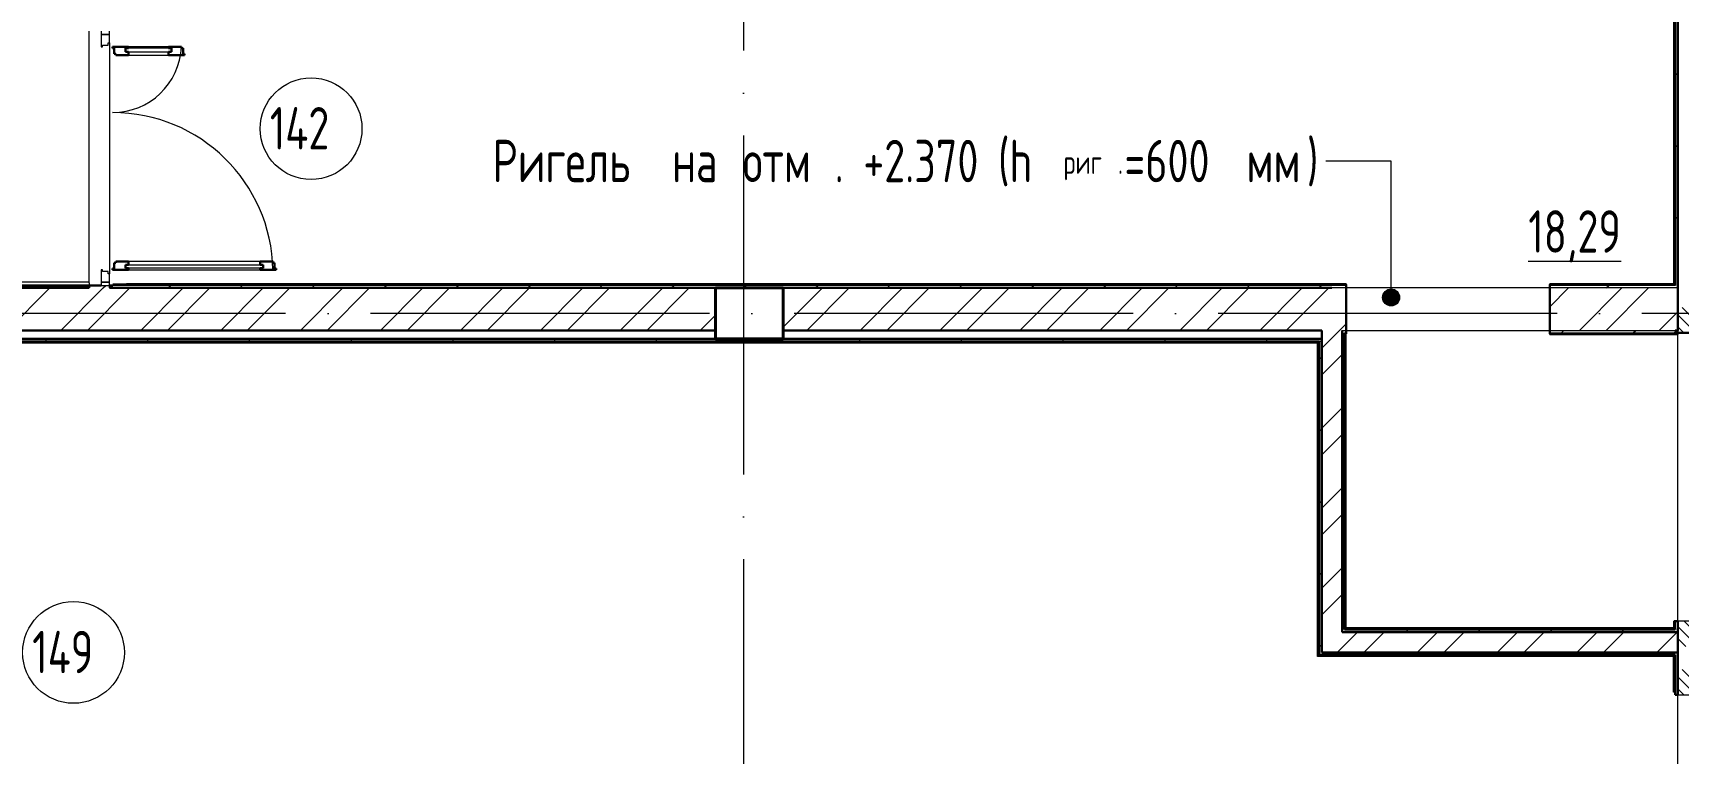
# Model space of a CAD drawing. Header units: millimetres. Extents: x -421858 to 614926, y -468665 to 141641.
# Drawn here: x -44800 to -35095, y 18564 to 22813 of the extents above; entities that cross this region are included whole.
import ezdxf

# ---------------------------------------------------------------- set-up
doc = ezdxf.new("R2010")
doc.units = ezdxf.units.MM
for name, pattern in [('ADSK_Линия сетки', [25, 20, -2.5, 0, -2.5]), ('ADSK_Штриховая_ш2 п1_5', [4.5, 3, -1.5]), ('Сверху', [3.96875, 2.38125, -1.5875])]:
    doc.linetypes.add(name, pattern=pattern)
for name, color, linetype, lineweight in [('Аннотация', 7, 'Continuous', 18), ('Двери', 252, 'Continuous', 9), ('Марки помещений', 252, 'Continuous', 20), ('Несущие колонны', 252, 'Continuous', 18), ('Ограждение', 252, 'Continuous', 9), ('Оси', 252, 'Continuous', 9), ('Стены внутренние', 7, 'Continuous', 18), ('Стены наружные', 7, 'Continuous', 18), ('Стены штриховка', 252, 'Continuous', 9)]:
    doc.layers.add(name, color=color, linetype=linetype, lineweight=lineweight)
doc.layers.add('Двери открывание', color=7, linetype='Continuous', lineweight=9, true_color=0xc0c0c0)
doc.layers.add('Узлы', color=7, linetype='Continuous')
doc.styles.add('GOST Common_3', font='', dxfattribs={"height": 3.5})
doc.styles.add('GOST Common_5', font='', dxfattribs={"width": 0.9, "height": 2.5})
doc.styles.get('GOST Common_3').set_extended_font_data('GOST 2.304 type A')
doc.styles.get('GOST Common_5').set_extended_font_data('GOST 2.304 type A')
pattern_1 = [(0, (-32121.8, 98), (0, 600), []), (90, (-32121.8, 98), (-600, 4e-14), [])]

# ---------------------------------------------------------------- blocks, each defined once
blk = doc.blocks.new('1 этаж')
at = {"layer": 'Аннотация', "lineweight": 9, "true_color": 0x636466}
h = blk.add_hatch(color=251, dxfattribs=at)
edge = h.paths.add_edge_path()
edge.add_arc((-36788.2, 21252.5), 50, 0, 360)
at = {"layer": 'Двери', "lineweight": 18, "true_color": 0x636466}
h = blk.add_hatch(dxfattribs=at)
h.set_pattern_fill('FP_2', color=251, angle=-90, style=0, pattern_type=2)
h.set_pattern_definition([(315, (-34902.8, 20318.27), (35.3553, 35.3553), [])])
h.paths.add_polyline_path([(-34838.3, 19193.3), (-34707.8, 19193.3), (-34707.8, 19343.3), (-35097.8, 19343.3), (-35097.8, 19193.3)])
h.paths.add_polyline_path([(-35097.8, 21043.3), (-34707.8, 21043.3), (-34707.8, 21193.3), (-35097.8, 21193.3)])
h = blk.add_hatch(dxfattribs=at)
h.set_pattern_fill('FP_2', color=251, angle=-90, style=0, pattern_type=2)
h.set_pattern_definition([(315, (-34902.8, 18183.27), (35.3553, 35.3553), [])])
h.paths.add_polyline_path([(-34707.8, 17058.3), (-34707.8, 17208.3), (-35097.8, 17208.3), (-35097.8, 17058.3)])
h.paths.add_polyline_path([(-35097.8, 18908.3), (-34707.8, 18908.3), (-34707.8, 19058.3), (-35097.8, 19058.3)])
at = {"layer": 'Ограждение', "true_color": 0x636466}
h = blk.add_hatch(dxfattribs=at)
h.set_pattern_fill('FP_25', color=251, style=0, pattern_type=2)
h.set_pattern_definition(pattern_1)
h.paths.add_polyline_path([(-35117.8, 21328.3), (-35117.8, 22888.3), (-35122.8, 22883.3), (-35122.8, 21333.3), (-35119.2, 21329.7)])
h = blk.add_hatch(dxfattribs=at)
h.set_pattern_fill('FP_26', color=251, style=0, pattern_type=2)
h.set_pattern_definition(pattern_1)
h.paths.add_polyline_path([(-39502.4, 21328.3), (-37052.8, 21328.3), (-37052.8, 21333.3), (-44247.8, 21333.3), (-44247.8, 21328.3), (-42372.6, 21328.3)])
h = blk.add_hatch(dxfattribs=at)
h.set_pattern_fill('FP_26', color=251, style=0, pattern_type=2)
h.set_pattern_definition(pattern_1)
h.paths.add_polyline_path([(-35852.8, 21328.3), (-35117.8, 21328.3), (-35122.8, 21333.3), (-35852.8, 21333.3), (-35852.8, 21329.7)])
h = blk.add_hatch(dxfattribs=at)
h.set_pattern_fill('FP_25', color=251, style=0, pattern_type=2)
h.set_pattern_definition(pattern_1)
h.paths.add_polyline_path([(-37057.8, 19298.3), (-37052.8, 19303.3), (-37052.8, 21038.3), (-37057.8, 21038.3), (-37057.8, 20081.8)])
h = blk.add_hatch(dxfattribs=at)
h.set_pattern_fill('FP_25', color=251, style=0, pattern_type=2)
h.set_pattern_definition(pattern_1)
h.paths.add_polyline_path([(-35117.8, 21033.3), (-35097.8, 21033.3), (-35098.8, 21043.3), (-35117.8, 21043.3), (-35117.8, 21038.3), (-35852.8, 21038.3), (-35852.8, 21033.3), (-35197.1, 21033.3)])
h = blk.add_hatch(dxfattribs=at)
h.set_pattern_fill('FP_25', color=251, style=0, pattern_type=2)
h.set_pattern_definition(pattern_1)
h.paths.add_polyline_path([(-35117.8, 19298.3), (-35117.8, 19343.3), (-35122.8, 19343.3), (-35122.8, 19303.3)])
h = blk.add_hatch(dxfattribs=at)
h.set_pattern_fill('FP_25', color=251, style=0, pattern_type=2)
h.set_pattern_definition(pattern_1)
h.paths.add_polyline_path([(-36632.2, 19298.3), (-35117.8, 19298.3), (-35122.8, 19303.3), (-37052.8, 19303.3), (-37057.8, 19298.3)])
at = {"layer": 'Аннотация', "color": 251, "lineweight": 9, "true_color": 0x636466}
for p, q in [((-37166.7, 22057.4), (-37172.8, 22057.4)), ((-36788.2, 22057.4), (-37166.7, 22057.4)), ((-36788.2, 21252.5), (-36788.2, 22057.4))]:
    blk.add_line(p, q, dxfattribs=at)
blk.add_circle((-36788.2, 21252.5), 50, dxfattribs=at)
at = {"layer": 'Двери', "color": 251, "true_color": 0x636466}
for p, q in [((-44397.8, 22823.3), (-44397.8, 22803.3)), ((-44347.8, 22803.3), (-44347.8, 22823.3)), ((-44397.8, 22803.3), (-44347.8, 22803.3)), ((-44347.8, 22803.3), (-44397.8, 22803.3)), ((-44397.8, 22803.3), (-44397.8, 22731.3)), ((-44397.8, 22731.3), (-44389.8, 22731.3)), ((-44389.8, 22731.3), (-44389.8, 22740.3)), ((-44389.8, 22740.3), (-44355.8, 22740.3)), ((-44355.8, 22740.3), (-44355.8, 22754.3)), ((-44355.8, 22754.3), (-44347.8, 22754.3)), ((-44347.8, 22754.3), (-44347.8, 22803.3)), ((-44253.8, 22722.3), (-44253.8, 22701.3)), ((-43981.8, 22722.3), (-44253.8, 22722.3)), ((-43999.8, 22731.3), (-44235.8, 22731.3)), ((-43981.8, 22701.3), (-43981.8, 22722.3)), ((-44253.8, 22701.3), (-43981.8, 22701.3)), ((-44235.8, 22681.3), (-43999.8, 22681.3)), ((-43459.8, 21465.3), (-44235.8, 21465.3)), ((-44389.8, 21415.3), (-44397.8, 21415.3)), ((-44397.8, 21415.3), (-44397.8, 21343.3)), ((-44389.8, 21406.3), (-44389.8, 21415.3)), ((-44355.8, 21406.3), (-44389.8, 21406.3)), ((-44355.8, 21392.3), (-44355.8, 21406.3)), ((-44347.8, 21392.3), (-44355.8, 21392.3)), ((-44347.8, 21343.3), (-44347.8, 21392.3)), ((-44253.8, 21445.3), (-43441.8, 21445.3)), ((-44253.8, 21424.3), (-44253.8, 21445.3)), ((-43441.8, 21424.3), (-44253.8, 21424.3)), ((-44235.8, 21415.3), (-43459.8, 21415.3)), ((-43441.8, 21445.3), (-43441.8, 21424.3)), ((-44347.8, 21343.3), (-44397.8, 21343.3)), ((-44397.8, 21343.3), (-44397.8, 21323.3)), ((-44397.8, 21343.3), (-44347.8, 21343.3)), ((-44397.8, 21323.3), (-44347.8, 21323.3)), ((-44347.8, 21323.3), (-44347.8, 21343.3))]:
    blk.add_line(p, q, dxfattribs=at)
at = {"layer": 'Двери', "color": 251, "lineweight": 30, "true_color": 0x636466}
for p, q in [((-44235.8, 22731.3), (-44329.8, 22731.3)), ((-44329.8, 22731.3), (-44329.8, 22723.3)), ((-44329.8, 22723.3), (-44320.8, 22723.3)), ((-44320.8, 22723.3), (-44320.8, 22689.3)), ((-44253.8, 22722.3), (-44235.8, 22722.3)), ((-44253.8, 22701.3), (-44253.8, 22722.3)), ((-44235.8, 22722.3), (-44235.8, 22731.3)), ((-43923.8, 22731.3), (-43999.8, 22731.3)), ((-43999.8, 22722.3), (-43999.8, 22731.3)), ((-43981.8, 22722.3), (-43999.8, 22722.3)), ((-43981.8, 22701.3), (-43981.8, 22722.3)), ((-43923.8, 22723.3), (-43923.8, 22731.3)), ((-43914.8, 22723.3), (-43923.8, 22723.3)), ((-43914.8, 22689.3), (-43914.8, 22723.3)), ((-44320.8, 22689.3), (-44311.8, 22689.3)), ((-44311.8, 22689.3), (-44311.8, 22681.3)), ((-44311.8, 22681.3), (-44235.8, 22681.3)), ((-44235.8, 22701.3), (-44253.8, 22701.3)), ((-44235.8, 22681.3), (-44235.8, 22701.3)), ((-43999.8, 22701.3), (-43981.8, 22701.3)), ((-43999.8, 22681.3), (-43999.8, 22701.3)), ((-43999.8, 22681.3), (-43905.8, 22681.3)), ((-43905.8, 22689.3), (-43914.8, 22689.3)), ((-43905.8, 22681.3), (-43905.8, 22689.3)), ((-44320.8, 21457.3), (-44320.8, 21423.3)), ((-44311.8, 21457.3), (-44320.8, 21457.3)), ((-44235.8, 21465.3), (-44311.8, 21465.3)), ((-44311.8, 21465.3), (-44311.8, 21457.3)), ((-44235.8, 21465.3), (-44235.8, 21445.3)), ((-43383.8, 21465.3), (-43459.8, 21465.3)), ((-43459.8, 21465.3), (-43459.8, 21445.3)), ((-43383.8, 21457.3), (-43383.8, 21465.3)), ((-43374.8, 21457.3), (-43383.8, 21457.3)), ((-43374.8, 21423.3), (-43374.8, 21457.3)), ((-44320.8, 21423.3), (-44329.8, 21423.3)), ((-44329.8, 21423.3), (-44329.8, 21415.3)), ((-44329.8, 21415.3), (-44235.8, 21415.3)), ((-44235.8, 21445.3), (-44253.8, 21445.3)), ((-44253.8, 21445.3), (-44253.8, 21424.3)), ((-44253.8, 21424.3), (-44235.8, 21424.3)), ((-44235.8, 21424.3), (-44235.8, 21415.3)), ((-43459.8, 21445.3), (-43441.8, 21445.3)), ((-43459.8, 21424.3), (-43459.8, 21415.3)), ((-43441.8, 21424.3), (-43459.8, 21424.3)), ((-43459.8, 21415.3), (-43365.8, 21415.3)), ((-43441.8, 21445.3), (-43441.8, 21424.3)), ((-43365.8, 21423.3), (-43374.8, 21423.3)), ((-43365.8, 21415.3), (-43365.8, 21423.3))]:
    blk.add_line(p, q, dxfattribs=at)
at = {"layer": 'Двери', "color": 251, "linetype": 'ADSK_Штриховая_ш2 п1_5', "true_color": 0x636466}
for p, q in [((-35097.8, 21193.3), (-35097.8, 21043.3)), ((-35097.8, 21043.3), (-34707.8, 21043.3)), ((-34707.8, 19343.3), (-35097.8, 19343.3)), ((-35097.8, 19343.3), (-35097.8, 19193.3)), ((-35097.8, 19058.3), (-35097.8, 18908.3)), ((-35097.8, 18908.3), (-34707.8, 18908.3))]:
    blk.add_line(p, q, dxfattribs=at)
at = {"layer": 'Двери открывание', "color": 251, "true_color": 0x636466}
for centre, radius, start, end in [((-44329.8, 22749.3), 406, 270, 357.45896), ((-44329.8, 21397.3), 946, 1.09026, 90)]:
    blk.add_arc(centre, radius, start, end, dxfattribs=at)
at = {"layer": 'Марки помещений', "color": 251, "true_color": 0x636466}
for centre in [(-43159, 22248), (-44560.7, 19158)]:
    blk.add_circle(centre, 300, dxfattribs=at)
at = {"layer": 'Несущие колонны', "color": 251, "lineweight": 40, "true_color": 0x636466}
for p, q in [((-40773.9, 21308.3), (-40373.9, 21308.3)), ((-40773.9, 21008.3), (-40773.9, 21308.3)), ((-40373.9, 21308.3), (-40773.9, 21308.3)), ((-40373.9, 21308.3), (-40373.9, 21008.3)), ((-40773.9, 21058.3), (-40773.9, 21008.3)), ((-40373.9, 21008.3), (-40773.9, 21008.3)), ((-40373.9, 21008.3), (-40373.9, 21058.3))]:
    blk.add_line(p, q, dxfattribs=at)
at = {"layer": 'Несущие колонны', "color": 251, "true_color": 0x636466}
for p, q in [((-40773.9, 21308.3), (-40773.9, 21058.3)), ((-40373.9, 21058.3), (-40373.9, 21308.3)), ((-40773.9, 21008.3), (-40373.9, 21008.3))]:
    blk.add_line(p, q, dxfattribs=at)
at = {"layer": 'Ограждение', "color": 251, "true_color": 0x636466}
for p, q in [((-35122.8, 22883.3), (-35122.8, 21333.3)), ((-44467.8, 21343.3), (-58422.8, 21343.3)), ((-44467.8, 21338.3), (-44467.8, 21343.3)), ((-44467.8, 21338.3), (-44467.8, 21323.3)), ((-44247.8, 21328.2), (-44247.8, 21333.3)), ((-37052.8, 21333.3), (-44247.8, 21333.3)), ((-37052.8, 21333.3), (-37052.8, 21328.3)), ((-35852.8, 21328.3), (-35852.8, 21333.3)), ((-35122.8, 21333.3), (-35852.8, 21333.3)), ((-35122.8, 21333.3), (-35117.8, 21328.3)), ((-37222.8, 20983.3), (-52912.8, 20983.3)), ((-37222.8, 20983.3), (-37212.8, 20993.3)), ((-37222.8, 19133.3), (-37222.8, 20983.3)), ((-37052.8, 19303.3), (-37052.8, 21038.3)), ((-35852.8, 21033.3), (-35852.8, 21038.3)), ((-35852.8, 21033.3), (-35097.8, 21033.3)), ((-35097.8, 21043.3), (-35097.8, 21033.3)), ((-35122.8, 19343.3), (-35117.8, 19343.3)), ((-35122.8, 19343.3), (-35122.8, 19303.3)), ((-37052.8, 19303.3), (-37057.8, 19298.3)), ((-35122.8, 19303.3), (-37052.8, 19303.3)), ((-35122.8, 19303.3), (-35117.8, 19298.3)), ((-37222.8, 19133.3), (-37212.8, 19143.3)), ((-35122.8, 19133.3), (-37222.8, 19133.3)), ((-35122.8, 19133.3), (-35112.8, 19143.3)), ((-35122.8, 18923.3), (-35122.8, 19133.3)), ((-35112.8, 18923.3), (-35122.8, 18923.3))]:
    blk.add_line(p, q, dxfattribs=at)
at = {"layer": 'Оси', "color": 251, "linetype": 'ADSK_Линия сетки', "ltscale": 100, "true_color": 0x636466}
for p, q in [((-40607.8, 32208.9), (-40607.8, 10958.3)), ((-807.8, 21158.3), (-72530.1, 21158.3))]:
    blk.add_line(p, q, dxfattribs=at)
at = {"layer": 'Стены внутренние', "color": 251, "true_color": 0x636466}
for p, q in [((-35097.8, 21058.3), (-35097.8, 21043.3)), ((-35097.8, 19343.3), (-35097.8, 21033.3)), ((-35097.8, 17208.3), (-35097.8, 18908.3))]:
    blk.add_line(p, q, dxfattribs=at)
at = {"layer": 'Стены внутренние', "color": 251, "lineweight": 30, "true_color": 0x636466}
blk.add_line((-35097.8, 21043.3), (-34707.8, 21043.3), dxfattribs=at)
at = {"layer": 'Стены наружные', "color": 251, "lineweight": 30, "true_color": 0x636466}
for p, q in [((-35097.8, 21058.3), (-35097.8, 23028.3)), ((-35117.8, 22888.3), (-35117.8, 21328.3)), ((-35112.8, 22893.3), (-35112.8, 21323.3)), ((-58457.8, 21308.3), (-44467.8, 21308.3)), ((-44397.8, 21323.3), (-58442.8, 21323.3)), ((-44467.8, 21323.3), (-44467.8, 21308.3)), ((-44327.8, 21323.3), (-44347.8, 21323.3)), ((-37137.8, 21308.3), (-44347.8, 21308.3)), ((-37052.8, 21328.3), (-44327.8, 21328.3)), ((-44327.8, 21328.3), (-44327.8, 21323.3)), ((-37052.8, 21308.3), (-37052.8, 21328.3)), ((-35852.8, 21328.3), (-35852.8, 21308.3)), ((-35117.8, 21328.3), (-35852.8, 21328.3)), ((-52922.8, 20993.3), (-37212.8, 20993.3)), ((-46345.8, 21058.3), (-40773.9, 21058.3)), ((-40773.9, 21008.3), (-46345.8, 21008.3)), ((-40373.9, 21058.3), (-37197.8, 21058.3)), ((-37197.8, 21008.3), (-40373.9, 21008.3)), ((-37212.8, 20993.3), (-37212.8, 19143.3)), ((-37197.8, 19158.3), (-37197.8, 21058.3)), ((-37077.8, 19278.3), (-37077.8, 21058.3)), ((-37062.8, 19293.3), (-37062.8, 21043.3)), ((-37057.8, 21038.3), (-37052.8, 21038.3)), ((-37057.8, 19298.3), (-37057.8, 21038.3)), ((-37052.8, 21038.3), (-37052.8, 21058.3)), ((-35852.8, 21058.3), (-35852.8, 21038.3)), ((-35852.8, 21038.3), (-35117.8, 21038.3)), ((-35117.8, 21043.3), (-35097.8, 21043.3)), ((-35117.8, 21038.3), (-35117.8, 21043.3)), ((-35112.8, 21058.3), (-35097.8, 21058.3)), ((-35097.8, 19343.3), (-35117.8, 19343.3)), ((-35117.8, 19343.3), (-35117.8, 19298.3)), ((-35097.8, 18908.3), (-35097.8, 19343.3)), ((-35097.8, 19278.3), (-37077.8, 19278.3)), ((-35112.8, 19293.3), (-37062.8, 19293.3)), ((-35117.8, 19298.3), (-37057.8, 19298.3)), ((-35112.8, 19298.3), (-35112.8, 19293.3)), ((-37212.8, 19143.3), (-35112.8, 19143.3)), ((-37197.8, 19158.3), (-35097.8, 19158.3)), ((-35112.8, 19143.3), (-35112.8, 18908.3)), ((-35112.8, 18908.3), (-35097.8, 18908.3))]:
    blk.add_line(p, q, dxfattribs=at)
at = {"layer": 'Стены наружные', "color": 251, "true_color": 0x636466}
for p, q in [((-44467.8, 21343.1), (-44467.8, 22823.3)), ((-44347.8, 22754.3), (-44347.8, 21392.3)), ((-40773.9, 21058.3), (-40773.9, 21308.3)), ((-40373.9, 21308.3), (-40373.9, 21058.3)), ((-40373.9, 21008.3), (-40773.9, 21008.3))]:
    blk.add_line(p, q, dxfattribs=at)
at = {"layer": 'Стены наружные', "color": 251, "linetype": 'Continuous', "lineweight": 9, "true_color": 0x636466}
for p, q in [((-35117.8, 22770), (-35112.8, 22775)), ((-35117.8, 22699.3), (-35112.8, 22704.3)), ((-35117.8, 22628.6), (-35112.8, 22633.6)), ((-35117.8, 22557.9), (-35112.8, 22562.9)), ((-35112.8, 22562.9), (-35097.8, 22577.9)), ((-35117.8, 22487.2), (-35112.8, 22492.2)), ((-35117.8, 22416.4), (-35112.8, 22421.4)), ((-35117.8, 22345.7), (-35112.8, 22350.7)), ((-35117.8, 22275), (-35112.8, 22280)), ((-35117.8, 22204.3), (-35112.8, 22209.3)), ((-35117.8, 22133.6), (-35112.8, 22138.6)), ((-35112.8, 22138.6), (-35097.8, 22153.6)), ((-35117.8, 22062.9), (-35112.8, 22067.9)), ((-35117.8, 21992.2), (-35112.8, 21997.2)), ((-35117.8, 21921.5), (-35112.8, 21926.5)), ((-35117.8, 21850.8), (-35112.8, 21855.8)), ((-35117.8, 21780), (-35112.8, 21785)), ((-35117.8, 21709.3), (-35112.8, 21714.3)), ((-35117.8, 21638.6), (-35112.8, 21643.6)), ((-35112.8, 21714.3), (-35097.8, 21729.3)), ((-35117.8, 21567.9), (-35112.8, 21572.9)), ((-35117.8, 21497.2), (-35112.8, 21502.2)), ((-35117.8, 21426.5), (-35112.8, 21431.5)), ((-35117.8, 21355.8), (-35112.8, 21360.8)), ((-44949.8, 21058.3), (-44699.8, 21308.3)), ((-44635.5, 21058.3), (-44385.5, 21308.3)), ((-44478.3, 21058.3), (-44228.3, 21308.3)), ((-44385.5, 21308.3), (-44370.5, 21323.3)), ((-44272, 21323.3), (-44267, 21328.3)), ((-44201.3, 21323.3), (-44196.3, 21328.3)), ((-44164, 21058.3), (-43914, 21308.3)), ((-44130.6, 21323.3), (-44125.6, 21328.3)), ((-44059.9, 21323.3), (-44054.9, 21328.3)), ((-44006.8, 21058.3), (-43756.8, 21308.3)), ((-44004.2, 21308.3), (-43989.2, 21323.3)), ((-43989.2, 21323.3), (-43984.2, 21328.3)), ((-43918.4, 21323.3), (-43913.4, 21328.3)), ((-43847.7, 21323.3), (-43842.7, 21328.3)), ((-43777, 21323.3), (-43772, 21328.3)), ((-43706.3, 21323.3), (-43701.3, 21328.3)), ((-43692.5, 21058.3), (-43442.5, 21308.3)), ((-43635.6, 21323.3), (-43630.6, 21328.3)), ((-43579.9, 21308.3), (-43564.9, 21323.3)), ((-43564.9, 21323.3), (-43559.9, 21328.3)), ((-43535.4, 21058.3), (-43285.4, 21308.3)), ((-43494.2, 21323.3), (-43489.2, 21328.3)), ((-43423.5, 21323.3), (-43418.5, 21328.3)), ((-43352.8, 21323.3), (-43347.8, 21328.3)), ((-43282, 21323.3), (-43277, 21328.3)), ((-43221.1, 21058.3), (-42971.1, 21308.3)), ((-43211.3, 21323.3), (-43206.3, 21328.3)), ((-43155.6, 21308.3), (-43140.6, 21323.3)), ((-43140.6, 21323.3), (-43135.6, 21328.3)), ((-43069.9, 21323.3), (-43064.9, 21328.3)), ((-43063.9, 21058.3), (-42813.9, 21308.3)), ((-42999.2, 21323.3), (-42994.2, 21328.3)), ((-42928.5, 21323.3), (-42923.5, 21328.3)), ((-42857.8, 21323.3), (-42852.8, 21328.3)), ((-42787.1, 21323.3), (-42782.1, 21328.3)), ((-42749.6, 21058.3), (-42499.6, 21308.3)), ((-42731.4, 21308.3), (-42716.4, 21323.3)), ((-42716.4, 21323.3), (-42711.4, 21328.3)), ((-42645.6, 21323.3), (-42640.6, 21328.3)), ((-42592.5, 21058.3), (-42342.5, 21308.3)), ((-42574.9, 21323.3), (-42569.9, 21328.3)), ((-42504.2, 21323.3), (-42499.2, 21328.3)), ((-42433.5, 21323.3), (-42428.5, 21328.3)), ((-42362.8, 21323.3), (-42357.8, 21328.3)), ((-42307.1, 21308.3), (-42292.1, 21323.3)), ((-42292.1, 21323.3), (-42287.1, 21328.3)), ((-42278.1, 21058.3), (-42028.1, 21308.3)), ((-42221.4, 21323.3), (-42216.4, 21328.3)), ((-42150.7, 21323.3), (-42145.7, 21328.3)), ((-42121, 21058.3), (-41871, 21308.3)), ((-42080, 21323.3), (-42075, 21328.3)), ((-42009.3, 21323.3), (-42004.3, 21328.3)), ((-41938.5, 21323.3), (-41933.5, 21328.3)), ((-41882.8, 21308.3), (-41867.8, 21323.3)), ((-41867.8, 21323.3), (-41862.8, 21328.3)), ((-41806.7, 21058.3), (-41556.7, 21308.3)), ((-41797.1, 21323.3), (-41792.1, 21328.3)), ((-41726.4, 21323.3), (-41721.4, 21328.3)), ((-41655.7, 21323.3), (-41650.7, 21328.3)), ((-41649.5, 21058.3), (-41399.5, 21308.3)), ((-41585, 21323.3), (-41580, 21328.3)), ((-41514.3, 21323.3), (-41509.3, 21328.3)), ((-41458.6, 21308.3), (-41443.6, 21323.3)), ((-41443.6, 21323.3), (-41438.6, 21328.3)), ((-41372.9, 21323.3), (-41367.9, 21328.3)), ((-41335.2, 21058.3), (-41085.2, 21308.3)), ((-41302.1, 21323.3), (-41297.1, 21328.3)), ((-41231.4, 21323.3), (-41226.4, 21328.3)), ((-41178.1, 21058.3), (-40928.1, 21308.3)), ((-41160.7, 21323.3), (-41155.7, 21328.3)), ((-41090, 21323.3), (-41085, 21328.3)), ((-41034.3, 21308.3), (-41019.3, 21323.3)), ((-41019.3, 21323.3), (-41014.3, 21328.3)), ((-40948.6, 21323.3), (-40943.6, 21328.3)), ((-40877.9, 21323.3), (-40872.9, 21328.3)), ((-40807.2, 21323.3), (-40802.2, 21328.3)), ((-40736.5, 21323.3), (-40731.5, 21328.3)), ((-40665.8, 21323.3), (-40660.8, 21328.3)), ((-40610, 21308.3), (-40595, 21323.3)), ((-40595, 21323.3), (-40590, 21328.3)), ((-40524.3, 21323.3), (-40519.3, 21328.3)), ((-40453.6, 21323.3), (-40448.6, 21328.3)), ((-40382.9, 21323.3), (-40377.9, 21328.3)), ((-40373.9, 21076.7), (-40142.3, 21308.3)), ((-40312.2, 21323.3), (-40307.2, 21328.3)), ((-40241.5, 21323.3), (-40236.5, 21328.3)), ((-40235.1, 21058.3), (-39985.1, 21308.3)), ((-40185.8, 21308.3), (-40170.8, 21323.3)), ((-40170.8, 21323.3), (-40165.8, 21328.3)), ((-40100.1, 21323.3), (-40095.1, 21328.3)), ((-40029.4, 21323.3), (-40024.4, 21328.3)), ((-39958.6, 21323.3), (-39953.6, 21328.3)), ((-39920.8, 21058.3), (-39670.8, 21308.3)), ((-39887.9, 21323.3), (-39882.9, 21328.3)), ((-39817.2, 21323.3), (-39812.2, 21328.3)), ((-39763.7, 21058.3), (-39513.7, 21308.3)), ((-39761.5, 21308.3), (-39746.5, 21323.3)), ((-39746.5, 21323.3), (-39741.5, 21328.3)), ((-39675.8, 21323.3), (-39670.8, 21328.3)), ((-39605.1, 21323.3), (-39600.1, 21328.3)), ((-39534.4, 21323.3), (-39529.4, 21328.3)), ((-39463.7, 21323.3), (-39458.7, 21328.3)), ((-39449.4, 21058.3), (-39199.4, 21308.3)), ((-39393, 21323.3), (-39388, 21328.3)), ((-39337.2, 21308.3), (-39322.2, 21323.3)), ((-39322.2, 21323.3), (-39317.2, 21328.3)), ((-39292.2, 21058.3), (-39042.2, 21308.3)), ((-39251.5, 21323.3), (-39246.5, 21328.3)), ((-39180.8, 21323.3), (-39175.8, 21328.3)), ((-39110.1, 21323.3), (-39105.1, 21328.3)), ((-39039.4, 21323.3), (-39034.4, 21328.3)), ((-38977.9, 21058.3), (-38727.9, 21308.3)), ((-38968.7, 21323.3), (-38963.7, 21328.3)), ((-38913, 21308.3), (-38898, 21323.3)), ((-38898, 21323.3), (-38893, 21328.3)), ((-38827.3, 21323.3), (-38822.3, 21328.3)), ((-38820.7, 21058.3), (-38570.7, 21308.3)), ((-38756.6, 21323.3), (-38751.6, 21328.3)), ((-38685.9, 21323.3), (-38680.9, 21328.3)), ((-38615.1, 21323.3), (-38610.1, 21328.3)), ((-38544.4, 21323.3), (-38539.4, 21328.3)), ((-38506.4, 21058.3), (-38256.4, 21308.3)), ((-38488.7, 21308.3), (-38473.7, 21323.3)), ((-38473.7, 21323.3), (-38468.7, 21328.3)), ((-38403, 21323.3), (-38398, 21328.3)), ((-38349.3, 21058.3), (-38099.3, 21308.3)), ((-38332.3, 21323.3), (-38327.3, 21328.3)), ((-38261.6, 21323.3), (-38256.6, 21328.3)), ((-38190.9, 21323.3), (-38185.9, 21328.3)), ((-38120.2, 21323.3), (-38115.2, 21328.3)), ((-38064.5, 21308.3), (-38049.5, 21323.3)), ((-38049.5, 21323.3), (-38044.5, 21328.3)), ((-38035, 21058.3), (-37785, 21308.3)), ((-37978.7, 21323.3), (-37973.7, 21328.3)), ((-37908, 21323.3), (-37903, 21328.3)), ((-37877.8, 21058.3), (-37627.8, 21308.3)), ((-37837.3, 21323.3), (-37832.3, 21328.3)), ((-37766.6, 21323.3), (-37761.6, 21328.3)), ((-37695.9, 21323.3), (-37690.9, 21328.3)), ((-37640.2, 21308.3), (-37625.2, 21323.3)), ((-37625.2, 21323.3), (-37620.2, 21328.3)), ((-37563.5, 21058.3), (-37313.5, 21308.3)), ((-37554.5, 21323.3), (-37549.5, 21328.3)), ((-37483.8, 21323.3), (-37478.8, 21328.3)), ((-37413.1, 21323.3), (-37408.1, 21328.3)), ((-37406.4, 21058.3), (-37156.4, 21308.3)), ((-37342.3, 21323.3), (-37337.3, 21328.3)), ((-37271.6, 21323.3), (-37266.6, 21328.3)), ((-37215.9, 21308.3), (-37200.9, 21323.3)), ((-37200.9, 21323.3), (-37195.9, 21328.3)), ((-37130.2, 21323.3), (-37125.2, 21328.3)), ((-37059.5, 21323.3), (-37054.5, 21328.3)), ((-35852.8, 21327.9), (-35852.4, 21328.3)), ((-35852.8, 21197.4), (-35742, 21308.3)), ((-35786.7, 21323.3), (-35781.7, 21328.3)), ((-35716, 21323.3), (-35711, 21328.3)), ((-35677.7, 21058.3), (-35427.7, 21308.3)), ((-35645.3, 21323.3), (-35640.3, 21328.3)), ((-35574.6, 21323.3), (-35569.6, 21328.3)), ((-35520.5, 21058.3), (-35270.5, 21308.3)), ((-35518.9, 21308.3), (-35503.9, 21323.3)), ((-35503.9, 21323.3), (-35498.9, 21328.3)), ((-35433.2, 21323.3), (-35428.2, 21328.3)), ((-35362.5, 21323.3), (-35357.5, 21328.3)), ((-35291.7, 21323.3), (-35286.7, 21328.3)), ((-35221, 21323.3), (-35216, 21328.3)), ((-35150.3, 21323.3), (-35145.3, 21328.3)), ((-35206.2, 21058.3), (-35097.8, 21166.7)), ((-40863.8, 21058.3), (-40773.9, 21148.1)), ((-37092, 21058.3), (-37052.8, 21097.5)), ((-44721.8, 20993.3), (-44721.8, 21008.3)), ((-44121.8, 20993.3), (-44121.8, 21008.3)), ((-43521.8, 20993.3), (-43521.8, 21008.3)), ((-42921.8, 20993.3), (-42921.8, 21008.3)), ((-42321.8, 20993.3), (-42321.8, 21008.3)), ((-41721.8, 20993.3), (-41721.8, 21008.3)), ((-41121.8, 20993.3), (-41121.8, 21008.3)), ((-40521.8, 20993.3), (-40521.8, 21008.3)), ((-39921.8, 20993.3), (-39921.8, 21008.3)), ((-39321.8, 20993.3), (-39321.8, 21008.3)), ((-38721.8, 20993.3), (-38721.8, 21008.3)), ((-38121.8, 20993.3), (-38121.8, 21008.3)), ((-37521.8, 20993.3), (-37521.8, 21008.3)), ((-37197.8, 20952.5), (-37092, 21058.3)), ((-37077.8, 21022.1), (-37062.8, 21037.1)), ((-37062.8, 21037.1), (-37061.7, 21038.3)), ((-37062.8, 20966.4), (-37057.8, 20971.4)), ((-37061.7, 21038.3), (-37056.7, 21043.3)), ((-37056.7, 21043.3), (-37052.8, 21047.1)), ((-35788.9, 21038.3), (-35783.9, 21043.3)), ((-35783.9, 21043.3), (-35768.9, 21058.3)), ((-35718.2, 21038.3), (-35713.2, 21043.3)), ((-35647.5, 21038.3), (-35642.5, 21043.3)), ((-35576.7, 21038.3), (-35571.7, 21043.3)), ((-35506, 21038.3), (-35501, 21043.3)), ((-35435.3, 21038.3), (-35430.3, 21043.3)), ((-35364.6, 21038.3), (-35359.6, 21043.3)), ((-35359.6, 21043.3), (-35344.6, 21058.3)), ((-35293.9, 21038.3), (-35288.9, 21043.3)), ((-35223.2, 21038.3), (-35218.2, 21043.3)), ((-35152.5, 21038.3), (-35147.5, 21043.3)), ((-37212.8, 20887.1), (-37197.8, 20902.1)), ((-37197.8, 20795.4), (-37077.8, 20915.4)), ((-37062.8, 20895.7), (-37057.8, 20900.7)), ((-37062.8, 20825), (-37057.8, 20830)), ((-37062.8, 20754.3), (-37057.8, 20759.3)), ((-37062.8, 20683.6), (-37057.8, 20688.6)), ((-37197.8, 20481), (-37077.8, 20601)), ((-37077.8, 20597.9), (-37062.8, 20612.9)), ((-37062.8, 20612.9), (-37057.8, 20617.9)), ((-37212.8, 20462.9), (-37197.8, 20477.9)), ((-37062.8, 20542.2), (-37057.8, 20547.2)), ((-37197.8, 20323.9), (-37077.8, 20443.9)), ((-37062.8, 20471.4), (-37057.8, 20476.4)), ((-37062.8, 20400.7), (-37057.8, 20405.7)), ((-37062.8, 20330), (-37057.8, 20335)), ((-37077.8, 20173.6), (-37062.8, 20188.6)), ((-37062.8, 20259.3), (-37057.8, 20264.3)), ((-37062.8, 20188.6), (-37057.8, 20193.6)), ((-37197.8, 20009.6), (-37077.8, 20129.6)), ((-37062.8, 20117.9), (-37057.8, 20122.9)), ((-37212.8, 20038.6), (-37197.8, 20053.6)), ((-37062.8, 20047.2), (-37057.8, 20052.2)), ((-37197.8, 19852.4), (-37077.8, 19972.4)), ((-37062.8, 19976.5), (-37057.8, 19981.5)), ((-37062.8, 19905.8), (-37057.8, 19910.8)), ((-37062.8, 19835), (-37057.8, 19840)), ((-37077.8, 19749.3), (-37062.8, 19764.3)), ((-37062.8, 19764.3), (-37057.8, 19769.3)), ((-37212.8, 19614.3), (-37197.8, 19629.3)), ((-37197.8, 19538.1), (-37077.8, 19658.1)), ((-37062.8, 19693.6), (-37057.8, 19698.6)), ((-37062.8, 19622.9), (-37057.8, 19627.9)), ((-37062.8, 19552.2), (-37057.8, 19557.2)), ((-37197.8, 19381), (-37077.8, 19501)), ((-37062.8, 19481.5), (-37057.8, 19486.5)), ((-37062.8, 19410.8), (-37057.8, 19415.8)), ((-37077.8, 19325.1), (-37062.8, 19340.1)), ((-37062.8, 19340.1), (-37057.8, 19345.1)), ((-37106.2, 19158.3), (-36986.2, 19278.3)), ((-37038.9, 19293.3), (-37033.9, 19298.3)), ((-36968.2, 19293.3), (-36963.2, 19298.3)), ((-36949, 19158.3), (-36829, 19278.3)), ((-36897.5, 19293.3), (-36892.5, 19298.3)), ((-36826.8, 19293.3), (-36821.8, 19298.3)), ((-36756.1, 19293.3), (-36751.1, 19298.3)), ((-36700.3, 19278.3), (-36685.3, 19293.3)), ((-36685.3, 19293.3), (-36680.3, 19298.3)), ((-36634.7, 19158.3), (-36514.7, 19278.3)), ((-36614.6, 19293.3), (-36609.6, 19298.3)), ((-36543.9, 19293.3), (-36538.9, 19298.3)), ((-36477.6, 19158.3), (-36357.6, 19278.3)), ((-36473.2, 19293.3), (-36468.2, 19298.3)), ((-36402.5, 19293.3), (-36397.5, 19298.3)), ((-36331.8, 19293.3), (-36326.8, 19298.3)), ((-36276.1, 19278.3), (-36261.1, 19293.3)), ((-36261.1, 19293.3), (-36256.1, 19298.3)), ((-36190.4, 19293.3), (-36185.4, 19298.3)), ((-36163.3, 19158.3), (-36043.3, 19278.3)), ((-36119.7, 19293.3), (-36114.7, 19298.3)), ((-36048.9, 19293.3), (-36043.9, 19298.3)), ((-36006.1, 19158.3), (-35886.1, 19278.3)), ((-35978.2, 19293.3), (-35973.2, 19298.3)), ((-35907.5, 19293.3), (-35902.5, 19298.3)), ((-35851.8, 19278.3), (-35836.8, 19293.3)), ((-35836.8, 19293.3), (-35831.8, 19298.3)), ((-35766.1, 19293.3), (-35761.1, 19298.3)), ((-35695.4, 19293.3), (-35690.4, 19298.3)), ((-35691.8, 19158.3), (-35571.8, 19278.3)), ((-35624.7, 19293.3), (-35619.7, 19298.3)), ((-35554, 19293.3), (-35549, 19298.3)), ((-35534.6, 19158.3), (-35414.6, 19278.3)), ((-35483.3, 19293.3), (-35478.3, 19298.3)), ((-35427.6, 19278.3), (-35412.6, 19293.3)), ((-35412.6, 19293.3), (-35407.6, 19298.3)), ((-35341.8, 19293.3), (-35336.8, 19298.3)), ((-35271.1, 19293.3), (-35266.1, 19298.3)), ((-35220.3, 19158.3), (-35100.3, 19278.3)), ((-35200.4, 19293.3), (-35195.4, 19298.3)), ((-35129.7, 19293.3), (-35124.7, 19298.3)), ((-35117.8, 19305.2), (-35112.8, 19310.2)), ((-37212.8, 19190.1), (-37197.8, 19205.1)), ((-36835.3, 19143.3), (-36820.3, 19158.3)), ((-36411.1, 19143.3), (-36396.1, 19158.3)), ((-35986.8, 19143.3), (-35971.8, 19158.3)), ((-35562.6, 19143.3), (-35547.6, 19158.3)), ((-35138.3, 19143.3), (-35123.3, 19158.3))]:
    blk.add_line(p, q, dxfattribs=at)
at = {"layer": 'Стены штриховка', "color": 251, "true_color": 0x636466}
for p, q in [((-44347.8, 21308.3), (-44347.8, 21323.3)), ((-37052.8, 21323.3), (-44327.8, 21323.3)), ((-37052.8, 21308.3), (-37137.8, 21308.3)), ((-35112.8, 21323.3), (-35852.8, 21323.3)), ((-35097.8, 21308.3), (-35852.8, 21308.3)), ((-37197.8, 20993.3), (-37212.8, 20993.3)), ((-37077.8, 21058.3), (-37052.8, 21058.3)), ((-37062.8, 21043.3), (-37052.8, 21043.3)), ((-35852.8, 21058.3), (-35112.8, 21058.3)), ((-35852.8, 21043.3), (-35117.8, 21043.3)), ((-35112.8, 19343.3), (-35112.8, 19298.3))]:
    blk.add_line(p, q, dxfattribs=at)
at = {"layer": 'Узлы', "color": 251, "linetype": 'Сверху', "lineweight": 9, "true_color": 0x636466}
for p, q in [((-35852.8, 21308.3), (-37052.8, 21308.3)), ((-37052.8, 21058.3), (-35852.8, 21058.3))]:
    blk.add_line(p, q, dxfattribs=at)
at = {"layer": 'Узлы', "color": 251, "lineweight": 30, "true_color": 0x636466}
for p, q in [((-37052.8, 21308.3), (-37052.8, 21058.3)), ((-35852.8, 21058.3), (-35852.8, 21308.3))]:
    blk.add_line(p, q, dxfattribs=at)
at = {"layer": 'Аннотация', "color": 251, "true_color": 0x636466, "width": 0.9}
for s, height, style, p in [('Ригель', 250, 'GOST Common_3', (-42088.8, 21932.4)), ('. +2.370 (h', 250, 'GOST Common_3', (-40070.7, 21932.4)), ('=600', 250, 'GOST Common_3', (-38362.1, 21932.4)), (')', 250, 'GOST Common_3', (-37284.6, 21932.4)), ('на', 250, 'GOST Common_3', (-41029.1, 21932.4)), ('отм', 250, 'GOST Common_3', (-40612.4, 21932.4)), ('риг', 138.75, 'GOST Common_5', (-38721.2, 21981.6)), ('мм', 250, 'GOST Common_3', (-37641.8, 21932.4)), ('.', 138.8, 'GOST Common_5', (-38399.8, 21981.6))]:
    blk.add_text(s, height=height, dxfattribs=dict(at, style=style)).set_placement(p)
at = {"layer": 'Марки помещений', "color": 251, "true_color": 0x636466, "style": 'GOST Common_3', "width": 0.9}
for s, p in [('142', (-43402.5, 22125.7)), ('%%U18,29', (-35978.8, 21516.7)), ('149', (-44804.1, 19035.7))]:
    blk.add_text(s, height=250, dxfattribs=at).set_placement(p)

msp = doc.modelspace()

# ---------------------------------------------------------------- block references
msp.add_blockref('1 этаж', (0, 0))

doc.saveas('drawing.dxf')
